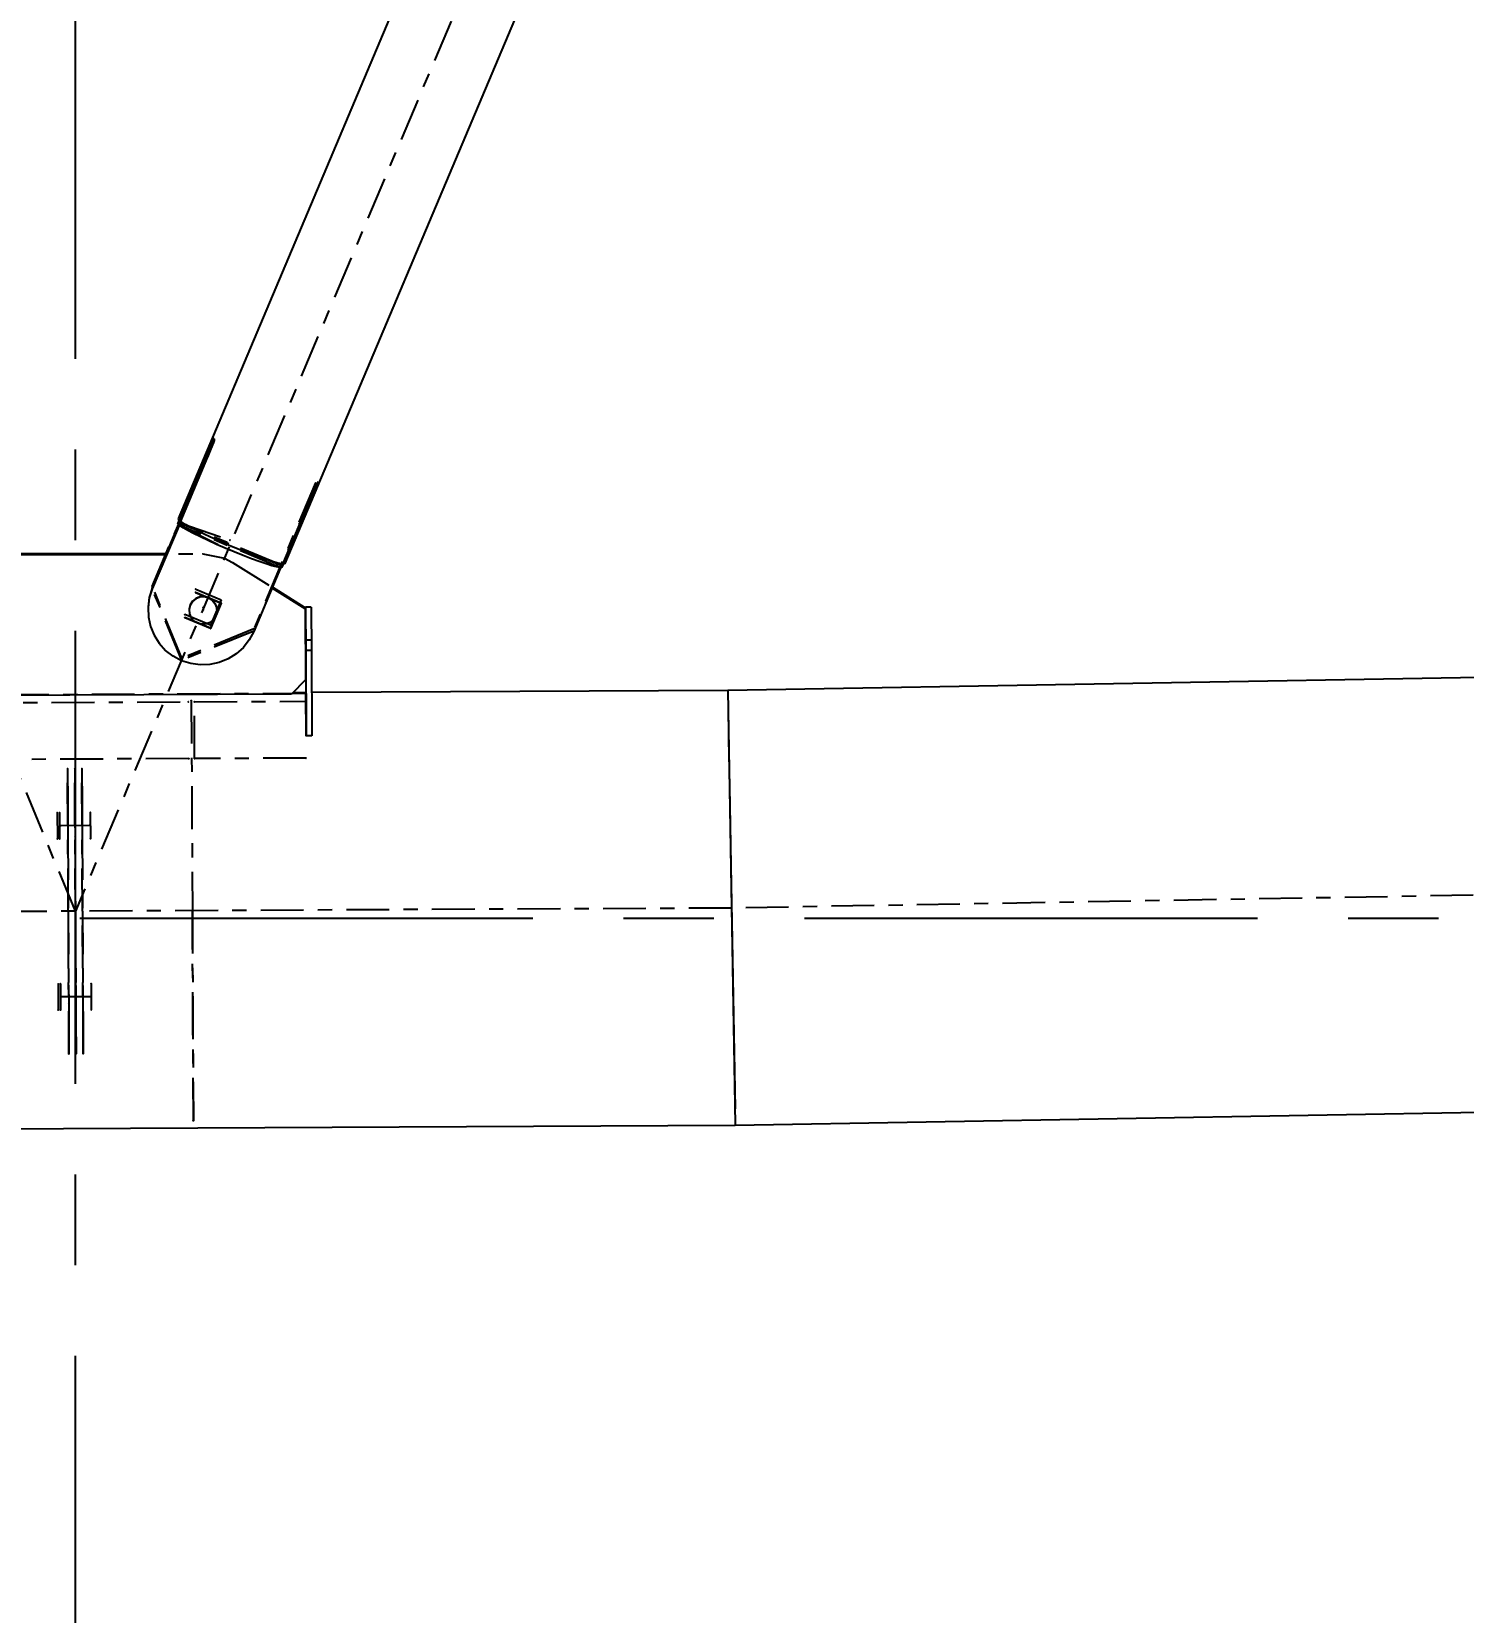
# Model space of a CAD drawing. Header units: millimetres. Extents: x 2368 to 8313, y 7493 to 11698.
# Drawn here: x 5377.5 to 5477.9, y 11022.9 to 11133.7 of the extents above; entities that cross this region are included whole.
import ezdxf

# ---------------------------------------------------------------- set-up
doc = ezdxf.new("R2010")
doc.units = ezdxf.units.MM
for name, pattern in [('CENTER', [50.8, 31.75, -6.35, 6.35, -6.35]), ('XKITLINE00', [0]), ('XKITLINE03', [6, 3, -1, 1, -1])]:
    doc.linetypes.add(name, pattern=pattern)
doc.styles.add('ROMANS', font='romans.shx')
doc.dimstyles.new('MD300', dxfattribs={"dimtxt": 2.5, "dimasz": 2.5, "dimexe": 1, "dimexo": 1, "dimgap": 0.5, "dimtad": 1, "dimdec": 1, "dimlfac": 50, "dimrnd": 0.5, "dimdsep": 46, "dimtxsty": 'ROMANS', "dimcen": 1, "dimclrd": 146, "dimclre": 146, "dimclrt": 30, "dimadec": 1, "dimazin": 2, "dimtfac": 1, "dimtdec": 1, "dimtmove": 0, "dimatfit": 1, "dimfxl": 1, "dimtolj": 1, "dimtzin": 0, "dimlwd": -1, "dimlwe": -1, "dimarcsym": 0})

# ---------------------------------------------------------------- blocks, each defined once
blk = doc.blocks.new('*D29')
at = {"color": 146, "transparency": 16777216}
for p, q in [((6169.05, 11249.2), (6169.05, 10991.04)), ((5216.59, 11053.98), (5216.59, 10991.04)), ((5219.09, 10992.04), (6166.55, 10992.04))]:
    blk.add_line(p, q, dxfattribs=at)
for points in [[(5219.09, 10992.45), (5219.09, 10991.62), (5216.59, 10992.04)], [(6166.55, 10992.45), (6166.55, 10991.62), (6169.05, 10992.04)]]:
    blk.add_solid(points, dxfattribs=at)
at = {"layer": 'Defpoints', "color": 0, "transparency": 16777216}
for p in [(6169.05, 11250.2), (5216.59, 11054.98), (6169.05, 10992.04)]:
    blk.add_point(p, dxfattribs=at)
at = {"color": 30, "transparency": 16777216, "insert": (5692.82, 10993.79), "char_height": 2.5, "attachment_point": 5, "style": 'ROMANS'}
blk.add_mtext('\\A1;47623', dxfattribs=at)
blk = doc.blocks.new('*D37')
at = {"color": 146, "transparency": 16777216}
for p, q in [((6544.58, 11276.27), (6544.58, 10979.26)), ((5216.59, 11053.98), (5216.59, 10979.26)), ((5219.09, 10980.26), (6542.08, 10980.26))]:
    blk.add_line(p, q, dxfattribs=at)
for points in [[(5219.09, 10980.68), (5219.09, 10979.85), (5216.59, 10980.26)], [(6542.08, 10980.68), (6542.08, 10979.85), (6544.58, 10980.26)]]:
    blk.add_solid(points, dxfattribs=at)
at = {"layer": 'Defpoints', "color": 0, "transparency": 16777216}
for p in [(6544.58, 11277.27), (5216.59, 11054.98), (6544.58, 10980.26)]:
    blk.add_point(p, dxfattribs=at)
at = {"color": 30, "transparency": 16777216, "insert": (5880.59, 10982.01), "char_height": 2.5, "attachment_point": 5, "style": 'ROMANS'}
blk.add_mtext('\\A1;66400', dxfattribs=at)
blk = doc.blocks.new('*D38')
at = {"color": 146, "transparency": 16777216}
for p, q in [((3888.58, 11276.27), (3888.58, 10968.16)), ((6544.59, 11276.27), (6544.59, 10968.16)), ((6542.09, 10969.16), (3891.08, 10969.16))]:
    blk.add_line(p, q, dxfattribs=at)
for points in [[(3891.08, 10969.58), (3891.08, 10968.75), (3888.58, 10969.16)], [(6542.09, 10969.58), (6542.09, 10968.75), (6544.59, 10969.16)]]:
    blk.add_solid(points, dxfattribs=at)
at = {"layer": 'Defpoints', "color": 0, "transparency": 16777216}
for p in [(3888.58, 11277.27), (6544.59, 11277.27), (3888.58, 10969.16)]:
    blk.add_point(p, dxfattribs=at)
at = {"color": 30, "transparency": 16777216, "insert": (5216.59, 10970.91), "char_height": 2.5, "attachment_point": 5, "style": 'ROMANS'}
blk.add_mtext('\\A1;132800', dxfattribs=at)

msp = doc.modelspace()

# ---------------------------------------------------------------- linework, layer by layer
at = {"color": 6, "linetype": 'CENTER'}
for p, q in [((5380.5882, 10907.5139), (5380.5882, 11495.735)), ((3247.3048, 11071.5205), (7181.1218, 11071.5205))]:
    msp.add_line(p, q, dxfattribs=at)
at = {"color": 8, "linetype": 'XKITLINE03'}
for p, q in [((5380.5882, 11072.0118), (5216.5882, 11469.2205)), ((5380.5882, 11072.0118), (5216.5882, 11469.2205)), ((5544.5881, 11460.5251), (5380.5882, 11072.0118)), ((5544.5882, 11460.5251), (5380.5882, 11072.0118)), ((5385.9755, 11094.6239), (5390.3007, 11104.8702)), ((5385.9755, 11094.6239), (5390.3007, 11104.8702)), ((5385.9795, 11094.7748), (5390.3047, 11105.0211)), ((5385.9795, 11094.7748), (5390.3047, 11105.0211)), ((5397.4173, 11101.8886), (5393.0921, 11091.6423)), ((5397.4173, 11101.8886), (5393.0921, 11091.6423)), ((5397.4213, 11102.0394), (5393.0961, 11091.7931)), ((5397.4213, 11102.0394), (5393.0961, 11091.7931)), ((5387.8098, 11099.235), (5387.7688, 11099.2001)), ((5387.7688, 11099.2001), (5387.8071, 11099.132)), ((5387.8098, 11099.235), (5387.7689, 11099.2001)), ((5387.7689, 11099.2001), (5387.8071, 11099.132)), ((5395.0317, 11096.2092), (5387.8098, 11099.235)), ((5395.0318, 11096.2092), (5387.8098, 11099.235)), ((5394.9179, 11096.1043), (5387.9154, 11099.0382)), ((5387.9154, 11099.0382), (5391.41, 11097.3192)), ((5394.918, 11096.1043), (5387.9155, 11099.0382)), ((5387.9155, 11099.0382), (5391.41, 11097.3192)), ((5394.9232, 11096.3031), (5387.9207, 11099.237)), ((5387.9207, 11099.237), (5391.4286, 11098.022)), ((5394.9232, 11096.3031), (5387.9207, 11099.237)), ((5387.9207, 11099.237), (5391.4287, 11098.022)), ((5371.823, 11096.9922), (5389.5172, 11097.0533)), ((5371.8231, 11096.9922), (5389.5173, 11097.0533)), ((5389.5172, 11097.0533), (5391.0317, 11096.7524)), ((5389.5173, 11097.0533), (5391.0318, 11096.7524)), ((5391.0317, 11096.7524), (5391.5991, 11096.4575)), ((5391.0318, 11096.7524), (5391.5991, 11096.4575)), ((5391.5991, 11096.4575), (5396.7026, 11093.2413)), ((5391.5991, 11096.4575), (5396.7026, 11093.2413)), ((5395.0291, 11096.1062), (5395.0698, 11096.1412)), ((5395.0291, 11096.1062), (5395.0698, 11096.1412)), ((5395.0698, 11096.1412), (5395.0317, 11096.2092)), ((5395.0698, 11096.1412), (5395.0318, 11096.2092)), ((5388.0378, 11089.5891), (5385.9755, 11094.6239)), ((5388.0378, 11089.5891), (5385.9755, 11094.6239)), ((5388.0418, 11089.74), (5385.9795, 11094.7748)), ((5388.0418, 11089.74), (5385.9795, 11094.7748)), ((5389.0144, 11094.3548), (5390.8027, 11093.6056)), ((5389.0144, 11094.3548), (5390.8028, 11093.6056)), ((5389.0148, 11094.369), (5390.8031, 11093.6198)), ((5389.0148, 11094.369), (5390.8032, 11093.6198)), ((5389.0203, 11094.5785), (5390.8087, 11093.8292)), ((5389.0203, 11094.5785), (5390.8087, 11093.8292)), ((5390.8087, 11093.8292), (5390.0568, 11092.048)), ((5390.8087, 11093.8292), (5390.0568, 11092.048)), ((5390.0568, 11092.048), (5388.2684, 11092.7973)), ((5390.0568, 11092.048), (5388.2685, 11092.7973)), ((5389.5384, 11093.3061), (5389.5332, 11093.1109)), ((5389.5384, 11093.3061), (5389.5332, 11093.1109)), ((5390.8027, 11093.6056), (5390.0509, 11091.8244)), ((5390.8028, 11093.6056), (5390.0509, 11091.8244)), ((5390.8031, 11093.6198), (5390.0513, 11091.8386)), ((5390.8032, 11093.6198), (5390.0513, 11091.8386)), ((5396.7369, 11090.2749), (5396.7225, 11093.2611)), ((5396.7369, 11090.2749), (5396.7225, 11093.2611)), ((5393.0921, 11091.6423), (5388.0378, 11089.5891)), ((5393.0921, 11091.6423), (5388.0378, 11089.5891)), ((5393.0961, 11091.7931), (5388.0418, 11089.74)), ((5393.0961, 11091.7931), (5388.0418, 11089.74)), ((5390.0509, 11091.8244), (5388.2625, 11092.5737)), ((5390.0509, 11091.8244), (5388.2625, 11092.5737)), ((5390.0513, 11091.8386), (5388.2629, 11092.5879)), ((5390.0513, 11091.8386), (5388.2629, 11092.5879)), ((5396.7298, 11091.7358), (5396.7587, 11085.7609)), ((5396.7299, 11091.7358), (5396.7587, 11085.7609)), ((5396.7657, 11084.3), (5396.7369, 11090.2749)), ((5396.7657, 11084.3), (5396.7369, 11090.2749)), ((5396.7314, 11087.265), (5364.7319, 11087.1187)), ((5396.7314, 11087.265), (5364.7319, 11087.1187)), ((5396.7587, 11085.7609), (5396.7513, 11087.2862)), ((5396.7513, 11087.2862), (5396.7657, 11084.3)), ((5396.7587, 11085.7609), (5396.7513, 11087.2862)), ((5396.7513, 11087.2862), (5396.7657, 11084.3)), ((5372.9238, 11086.6183), (5388.5076, 11086.6895)), ((5372.9238, 11086.6183), (5388.5076, 11086.6895)), ((5388.7152, 11086.7712), (5388.7862, 11072.0513)), ((5388.7152, 11086.7712), (5388.7862, 11072.0513)), ((5388.9235, 11086.6914), (5396.734, 11086.7271)), ((5388.9235, 11086.6914), (5396.734, 11086.7271)), ((5388.9427, 11082.7072), (5388.9235, 11086.6914)), ((5388.9427, 11082.7072), (5388.9235, 11086.6914)), ((5388.5268, 11082.7053), (5372.943, 11082.6341)), ((5388.5268, 11082.7053), (5372.943, 11082.6341)), ((5396.7532, 11082.7429), (5388.9427, 11082.7072)), ((5396.7532, 11082.7429), (5388.9427, 11082.7072)), ((5380.0399, 11082.0093), (5380.0517, 11079.5718)), ((5380.0882, 11072.0094), (5380.0399, 11082.0093)), ((5380.5399, 11082.0117), (5380.5399, 11082.0117)), ((5380.5399, 11082.0117), (5380.5517, 11079.5742)), ((5380.5882, 11072.0118), (5380.5399, 11082.0117)), ((5380.54, 11082.0117), (5380.5399, 11082.0117)), ((5381.0399, 11082.0141), (5381.0517, 11079.5766)), ((5381.0882, 11072.0142), (5381.0399, 11082.0141)), ((5380.0517, 11079.5718), (5380.0571, 11078.4487)), ((5380.5517, 11079.5742), (5380.5571, 11078.4511)), ((5381.0517, 11079.5766), (5381.0571, 11078.4535)), ((5379.3148, 11078.9257), (5379.3148, 11078.9257)), ((5379.3148, 11078.9257), (5379.3237, 11077.0858)), ((5379.4748, 11078.9265), (5379.4748, 11078.9265)), ((5379.4748, 11078.9265), (5379.4837, 11077.0865)), ((5380.0571, 11078.4487), (5380.063, 11077.2187)), ((5380.5571, 11078.4511), (5380.563, 11077.2211)), ((5381.0571, 11078.4535), (5381.063, 11077.2236)), ((5381.6348, 11078.9369), (5381.6348, 11078.9369)), ((5381.6348, 11078.9369), (5381.6436, 11077.0969)), ((5381.5592, 11078.0166), (5379.5592, 11078.0069)), ((5380.063, 11077.2187), (5380.0882, 11072.0077)), ((5380.563, 11077.2211), (5380.5882, 11072.0118)), ((5381.063, 11077.2236), (5381.0882, 11072.0142)), ((5760.5356, 11078.019), (5426.5857, 11072.2337)), ((5760.5356, 11078.019), (5426.5858, 11072.2337)), ((5379.3237, 11077.0858), (5379.3237, 11077.0858)), ((5379.4837, 11077.0865), (5379.4837, 11077.0865)), ((5381.6436, 11077.0969), (5381.6436, 11077.0969)), ((5426.5857, 11072.2337), (5216.5882, 11071.2206)), ((5426.5858, 11072.2337), (5216.5882, 11071.2206)), ((5380.1364, 11062.0095), (5380.0882, 11072.0094)), ((5380.0882, 11072.0077), (5380.1133, 11066.8)), ((5380.5882, 11072.0118), (5380.6133, 11066.8024)), ((5380.6364, 11062.0119), (5380.5882, 11072.0118)), ((5381.0882, 11072.0142), (5381.1133, 11066.8048)), ((5381.1364, 11062.0143), (5381.0882, 11072.0142)), ((5388.7862, 11072.0513), (5388.8572, 11057.3315)), ((5388.8572, 11057.3315), (5388.7862, 11072.0513)), ((5388.7862, 11072.0513), (5388.8572, 11057.3315)), ((5388.8572, 11057.3315), (5388.7862, 11072.0513)), ((5379.3727, 11066.9259), (5379.3727, 11066.9259)), ((5379.3727, 11066.9259), (5379.3816, 11065.0859)), ((5379.5327, 11066.9266), (5379.5327, 11066.9266)), ((5379.5327, 11066.9266), (5379.5416, 11065.0867)), ((5380.1133, 11066.8), (5380.1192, 11065.57)), ((5380.6133, 11066.8024), (5380.6192, 11065.5724)), ((5381.1133, 11066.8048), (5381.1192, 11065.5748)), ((5381.6927, 11066.9371), (5381.6927, 11066.9371)), ((5381.6927, 11066.9371), (5381.7015, 11065.0971)), ((5379.3816, 11065.0859), (5379.3816, 11065.0859)), ((5379.5416, 11065.0867), (5379.5416, 11065.0867)), ((5381.6171, 11066.0167), (5379.6171, 11066.007)), ((5380.1192, 11065.57), (5380.1247, 11064.4469)), ((5380.6192, 11065.5724), (5380.6246, 11064.4494)), ((5381.1192, 11065.5748), (5381.1246, 11064.4518)), ((5381.7015, 11065.0971), (5381.7015, 11065.0971)), ((5380.1247, 11064.4469), (5380.1364, 11062.0095)), ((5380.6246, 11064.4494), (5380.6364, 11062.0119)), ((5381.1246, 11064.4518), (5381.1364, 11062.0143)), ((5380.1364, 11062.0095), (5380.1364, 11062.0095)), ((5380.6364, 11062.0119), (5380.6364, 11062.0119)), ((5380.6364, 11062.0119), (5380.6364, 11062.0119)), ((5380.6364, 11062.0119), (5380.6364, 11062.0119)), ((5381.1364, 11062.0143), (5381.1364, 11062.0143))]:
    msp.add_line(p, q, dxfattribs=at)
at = {"color": 8, "linetype": 'XKITLINE00'}
for p, q in [((5537.5091, 11433.3218), (5395.2783, 11096.3795)), ((5455.8586, 11260.7591), (5387.7929, 11099.5127)), ((5390.1646, 11104.9515), (5387.8392, 11099.4427)), ((5390.1936, 11105.0154), (5390.1646, 11104.9515)), ((5390.29, 11104.8989), (5390.1646, 11104.9515)), ((5390.2216, 11105.0707), (5390.1936, 11105.0154)), ((5390.3096, 11104.9668), (5390.1936, 11105.0154)), ((5390.2464, 11105.1135), (5390.2216, 11105.0707)), ((5390.2595, 11105.1313), (5390.2464, 11105.1135)), ((5390.2698, 11105.139), (5390.2595, 11105.1313)), ((5390.295, 11105.1433), (5390.2698, 11105.139)), ((5390.2992, 11104.9254), (5390.2753, 11104.8566)), ((5390.3132, 11105.1291), (5390.295, 11105.1433)), ((5390.3159, 11104.9916), (5390.2992, 11104.9254)), ((5390.3132, 11105.1291), (5390.3231, 11105.0974)), ((5390.3241, 11105.0504), (5390.3159, 11104.9916)), ((5390.3231, 11105.0974), (5390.3241, 11105.0504)), ((5390.2753, 11104.8566), (5387.9499, 11099.3479)), ((5397.442, 11101.854), (5395.1166, 11096.3452)), ((5397.5564, 11101.8545), (5395.231, 11096.3457)), ((5397.4736, 11101.9196), (5397.442, 11101.854)), ((5397.5564, 11101.8545), (5397.4614, 11101.8943)), ((5397.5071, 11101.9787), (5397.4736, 11101.9196)), ((5397.583, 11101.9194), (5397.4945, 11101.9565)), ((5397.5401, 11102.0271), (5397.5071, 11101.9787)), ((5397.5702, 11102.061), (5397.5401, 11102.0271)), ((5397.583, 11101.9194), (5397.5564, 11101.8545)), ((5397.5952, 11102.0782), (5397.5702, 11102.061)), ((5397.6054, 11101.9771), (5397.583, 11101.9194)), ((5397.6132, 11102.0772), (5397.5952, 11102.0782)), ((5397.6221, 11102.0232), (5397.6054, 11101.9771)), ((5397.6132, 11102.0772), (5397.6229, 11102.0582)), ((5397.6235, 11102.0276), (5397.6221, 11102.0232)), ((5397.6229, 11102.0582), (5397.6235, 11102.0276)), ((5387.9713, 11099.3312), (5385.9749, 11094.6018)), ((5387.9581, 11099.3415), (5385.9761, 11094.6461)), ((5387.8665, 11099.4313), (5387.7689, 11099.2001)), ((5387.8851, 11099.4235), (5387.7781, 11099.1701)), ((5387.7929, 11099.5127), (5387.8392, 11099.4427)), ((5387.9234, 11099.4075), (5387.8071, 11099.132)), ((5387.9673, 11099.389), (5387.8392, 11099.4427)), ((5387.9673, 11099.389), (5387.9234, 11099.4075)), ((5388.0206, 11099.2928), (5387.9499, 11099.3479)), ((5387.8096, 11099.131), (5386.9475, 11097.0888)), ((5387.8245, 11099.1247), (5386.9651, 11097.0888)), ((5387.7689, 11099.2001), (5387.7781, 11099.1701)), ((5387.7781, 11099.1701), (5387.8071, 11099.132)), ((5387.8597, 11099.11), (5387.8071, 11099.132)), ((5388.0224, 11099.2916), (5387.9155, 11099.0382)), ((5388.141, 11098.8871), (5387.9155, 11099.0382)), ((5388.2972, 11099.1194), (5388.0206, 11099.2928)), ((5388.2513, 11099.1482), (5388.141, 11098.8871)), ((5388.4625, 11098.7004), (5388.141, 11098.8871)), ((5388.6722, 11098.9105), (5388.2972, 11099.1194)), ((5388.8704, 11098.4836), (5388.4625, 11098.7004)), ((5389.1342, 11098.6722), (5388.6722, 11098.9105)), ((5389.3528, 11098.243), (5388.8704, 11098.4836)), ((5389.6692, 11098.4118), (5389.1342, 11098.6722)), ((5389.8957, 11097.9857), (5389.3528, 11098.243)), ((5390.2609, 11098.1373), (5389.6692, 11098.4118)), ((5390.4832, 11097.7192), (5389.8957, 11097.9857)), ((5390.8913, 11097.857), (5390.2609, 11098.1373)), ((5391.098, 11097.4513), (5390.4832, 11097.7192)), ((5391.5413, 11097.5794), (5390.8913, 11097.857)), ((5391.7222, 11097.1898), (5391.098, 11097.4513)), ((5392.1912, 11097.3129), (5391.5413, 11097.5794)), ((5392.3375, 11096.9423), (5391.7222, 11097.1898)), ((5392.8211, 11097.0657), (5392.1912, 11097.3129)), ((5387.0073, 11097.089), (5374.4022, 11097.0455)), ((5386.9662, 11097.0001), (5374.4427, 11096.9569)), ((5392.926, 11096.7161), (5392.3375, 11096.9423)), ((5393.4119, 11096.8452), (5392.8211, 11097.0657)), ((5393.4705, 11096.5179), (5392.926, 11096.7161)), ((5395.0868, 11096.3468), (5393.0915, 11091.6201)), ((5393.9457, 11096.6582), (5393.4119, 11096.8452)), ((5393.9549, 11096.3533), (5393.4705, 11096.5179)), ((5394.4064, 11096.5103), (5393.9457, 11096.6582)), ((5394.3653, 11096.2273), (5393.9549, 11096.3533)), ((5394.6894, 11096.1435), (5394.3653, 11096.2273)), ((5394.7797, 11096.406), (5394.4064, 11096.5103)), ((5394.7986, 11096.4021), (5394.6894, 11096.1435)), ((5394.918, 11096.1043), (5394.6894, 11096.1435)), ((5395.0545, 11096.3485), (5394.7797, 11096.406)), ((5395.0238, 11096.355), (5394.918, 11096.1043)), ((5395.0291, 11096.1062), (5394.9918, 11096.1218)), ((5395.1454, 11096.3816), (5395.0291, 11096.1062)), ((5395.0593, 11096.1195), (5395.0291, 11096.1062)), ((5395.1166, 11096.3452), (5395.0545, 11096.3485)), ((5395.1663, 11096.3729), (5395.0593, 11096.1195)), ((5395.231, 11096.3457), (5395.134, 11096.3864)), ((5395.1454, 11096.3816), (5395.134, 11096.3864)), ((5395.2783, 11096.3795), (5395.231, 11096.3457)), ((5385.7692, 11093.9637), (5385.6779, 11093.2997)), ((5385.7704, 11094.0081), (5385.679, 11093.3441)), ((5385.9749, 11094.6018), (5385.7692, 11093.9637)), ((5385.7704, 11094.0081), (5385.7692, 11093.9637)), ((5385.9761, 11094.6461), (5385.7704, 11094.0081)), ((5385.9761, 11094.6461), (5385.9749, 11094.6018)), ((5389.03, 11093.9091), (5388.7982, 11093.714)), ((5389.0304, 11093.9233), (5388.7986, 11093.7282)), ((5389.0304, 11093.9233), (5388.7986, 11093.7282)), ((5389.0308, 11093.9375), (5388.799, 11093.7424)), ((5389.311, 11094.0232), (5389.03, 11093.9091)), ((5389.3114, 11094.0374), (5389.0304, 11093.9233)), ((5389.3114, 11094.0374), (5389.0304, 11093.9233)), ((5389.3118, 11094.0516), (5389.0308, 11093.9375)), ((5389.6137, 11094.0453), (5389.311, 11094.0232)), ((5389.6141, 11094.0595), (5389.3114, 11094.0374)), ((5389.6141, 11094.0595), (5389.3114, 11094.0374)), ((5389.6144, 11094.0737), (5389.3118, 11094.0516)), ((5389.9084, 11093.9731), (5389.6137, 11094.0453)), ((5389.9088, 11093.9873), (5389.6141, 11094.0595)), ((5389.9088, 11093.9873), (5389.6141, 11094.0595)), ((5389.9092, 11094.0015), (5389.6144, 11094.0737)), ((5389.9088, 11093.9873), (5389.9084, 11093.9731)), ((5390.1663, 11093.8138), (5389.9084, 11093.9731)), ((5389.9092, 11094.0015), (5389.9088, 11093.9873)), ((5390.1667, 11093.828), (5389.9088, 11093.9873)), ((5390.1667, 11093.828), (5389.9088, 11093.9873)), ((5390.1671, 11093.8421), (5389.9092, 11094.0015)), ((5390.1663, 11093.8138), (5390.3622, 11093.5828)), ((5390.1667, 11093.828), (5390.3626, 11093.597)), ((5390.1667, 11093.828), (5390.3626, 11093.597)), ((5390.1671, 11093.8421), (5390.3629, 11093.6112)), ((5396.7014, 11093.197), (5394.3758, 11094.6626)), ((5396.7038, 11093.2857), (5394.4059, 11094.7338)), ((5385.679, 11093.3441), (5385.6779, 11093.2997)), ((5385.6779, 11093.2997), (5385.7036, 11092.63)), ((5385.679, 11093.3441), (5385.6801, 11093.3161)), ((5388.6383, 11093.4572), (5388.5659, 11093.1636)), ((5388.5659, 11093.1636), (5388.5881, 11092.8621)), ((5388.6387, 11093.4714), (5388.5663, 11093.1778)), ((5388.6387, 11093.4714), (5388.5663, 11093.1778)), ((5388.639, 11093.4856), (5388.5666, 11093.192)), ((5388.5881, 11092.8621), (5388.7027, 11092.5822)), ((5388.7982, 11093.714), (5388.6383, 11093.4572)), ((5388.6387, 11093.4714), (5388.6383, 11093.4572)), ((5388.7986, 11093.7282), (5388.6387, 11093.4714)), ((5388.7986, 11093.7282), (5388.6387, 11093.4714)), ((5388.639, 11093.4856), (5388.6387, 11093.4714)), ((5388.799, 11093.7424), (5388.639, 11093.4856)), ((5390.4267, 11092.7079), (5390.2667, 11092.451)), ((5390.3622, 11093.5828), (5390.4768, 11093.3029)), ((5390.3626, 11093.597), (5390.4772, 11093.3171)), ((5390.3626, 11093.597), (5390.4772, 11093.3171)), ((5390.3629, 11093.6112), (5390.4776, 11093.3313)), ((5390.4991, 11093.0014), (5390.4267, 11092.7079)), ((5390.4768, 11093.3029), (5390.4991, 11093.0014)), ((5396.7038, 11093.2857), (5396.7014, 11093.197)), ((5396.7014, 11093.197), (5396.7254, 11088.2167)), ((5396.7042, 11093.1952), (5396.7278, 11088.3054)), ((5396.7042, 11093.1952), (5396.7278, 11088.3054)), ((5397.1222, 11093.3169), (5396.7222, 11093.315)), ((5397.1222, 11093.3169), (5396.7222, 11093.315)), ((5396.7222, 11093.315), (5396.7223, 11093.3065)), ((5396.7222, 11093.315), (5396.7223, 11093.3065)), ((5396.7222, 11093.315), (5396.7223, 11093.3065)), ((5396.7223, 11093.3065), (5396.7369, 11090.2749)), ((5397.1222, 11093.3169), (5397.1223, 11093.3084)), ((5397.1222, 11093.3169), (5397.1223, 11093.3084)), ((5397.1222, 11093.3169), (5397.1223, 11093.3084)), ((5397.1223, 11093.3084), (5397.1369, 11090.2768)), ((5385.7036, 11092.63), (5385.8458, 11091.975)), ((5385.8458, 11091.975), (5386.1, 11091.3544)), ((5388.7027, 11092.5822), (5388.8986, 11092.3513)), ((5389.1565, 11092.1919), (5388.8986, 11092.3513)), ((5389.4513, 11092.1198), (5389.1565, 11092.1919)), ((5389.7539, 11092.1418), (5389.4513, 11092.1198)), ((5390.0349, 11092.256), (5389.7539, 11092.1418)), ((5390.2667, 11092.451), (5390.0349, 11092.256)), ((5393.0915, 11091.6201), (5392.7777, 11091.0273)), ((5692.6429, 11092.0851), (5426.3218, 11087.4714)), ((5386.1, 11091.3544), (5386.4585, 11090.7872)), ((5386.4585, 11090.7872), (5386.9104, 11090.2906)), ((5392.3653, 11090.4979), (5391.8668, 11090.0478)), ((5392.7777, 11091.0273), (5392.3653, 11090.4979)), ((5397.1334, 11091.009), (5396.7334, 11091.007)), ((5387.4421, 11089.8797), (5386.9104, 11090.2906)), ((5388.0372, 11089.567), (5387.4421, 11089.8797)), ((5388.6779, 11089.3619), (5388.0372, 11089.567)), ((5389.3445, 11089.2708), (5388.6779, 11089.3619)), ((5390.6745, 11089.4378), (5390.0168, 11089.2963)), ((5391.2974, 11089.6909), (5390.6745, 11089.4378)), ((5391.8668, 11090.0478), (5391.2974, 11089.6909)), ((5397.1369, 11090.2768), (5396.7369, 11090.2749)), ((5396.7369, 11090.2749), (5396.7657, 11084.3)), ((5397.1369, 11090.2768), (5397.1657, 11084.3019)), ((5390.0168, 11089.2963), (5389.3445, 11089.2708)), ((5395.7303, 11087.216), (5365.7307, 11087.0789)), ((5396.7254, 11088.2167), (5395.7303, 11087.216)), ((5396.7511, 11087.3299), (5395.8392, 11087.3255)), ((5426.3218, 11087.4726), (5397.1511, 11087.3319)), ((5426.3218, 11087.4726), (5426.8485, 11057.0682)), ((5426.3419, 11086.3115), (5426.3529, 11085.6732)), ((5426.353, 11085.6722), (5426.3663, 11084.9044)), ((5397.1657, 11084.3019), (5396.7657, 11084.3)), ((5426.3663, 11084.9034), (5426.3817, 11084.0135)), ((5426.3817, 11084.0126), (5426.3991, 11083.0092)), ((5426.3991, 11083.0084), (5426.4183, 11081.9012)), ((5426.4183, 11081.9004), (5426.4391, 11080.7)), ((5426.4391, 11080.6993), (5426.4613, 11079.4173)), ((5426.4613, 11079.4167), (5426.4847, 11078.0654)), ((5426.4848, 11078.0649), (5426.5091, 11076.6573)), ((5426.5091, 11076.657), (5426.5343, 11075.2067)), ((5426.5343, 11075.2064), (5426.8296, 11058.1559)), ((5426.6372, 11069.261), (5426.6372, 11069.2607)), ((5426.6624, 11067.8104), (5426.6624, 11067.8101)), ((5426.6868, 11066.4025), (5426.6868, 11066.402)), ((5426.7102, 11065.0507), (5426.7102, 11065.0501)), ((5426.7324, 11063.7681), (5426.7324, 11063.7674)), ((5761.0335, 11062.7853), (5426.8497, 11056.996)), ((5426.7532, 11062.567), (5426.7532, 11062.5662)), ((5426.7724, 11061.459), (5426.7724, 11061.4582)), ((5426.7898, 11060.4548), (5426.7898, 11060.4539)), ((5426.8052, 11059.564), (5426.8052, 11059.563)), ((5426.8185, 11058.7952), (5426.8186, 11058.7942)), ((5426.8498, 11056.9948), (5346.5882, 11056.6076)), ((5426.8485, 11057.0682), (5426.8498, 11056.9948))]:
    msp.add_line(p, q, dxfattribs=at)
for centre in [(5390.3007, 11104.8702), (5390.3007, 11104.8702), (5390.3047, 11105.0211), (5390.3047, 11105.0211), (5397.4173, 11101.8886), (5397.4173, 11101.8886), (5397.4213, 11102.0394), (5397.4213, 11102.0394), (5387.7688, 11099.2001), (5387.7688, 11099.2001), (5387.7689, 11099.2001), (5387.7689, 11099.2001), (5387.8071, 11099.132), (5387.8071, 11099.132), (5387.8098, 11099.235), (5387.8098, 11099.235), (5387.8098, 11099.235), (5387.8098, 11099.235), (5387.9154, 11099.0382), (5387.9154, 11099.0382), (5387.9155, 11099.0382), (5387.9155, 11099.0382), (5387.9207, 11099.237), (5387.9207, 11099.237), (5387.9207, 11099.237), (5387.9207, 11099.237), (5391.41, 11097.3192), (5391.41, 11097.3192), (5391.4286, 11098.022), (5391.4287, 11098.022), (5389.5172, 11097.0533), (5389.5172, 11097.0533), (5389.5173, 11097.0533), (5389.5173, 11097.0533), (5391.0317, 11096.7524), (5391.0317, 11096.7524), (5391.0318, 11096.7524), (5391.0318, 11096.7524), (5391.5991, 11096.4575), (5391.5991, 11096.4575), (5391.5991, 11096.4575), (5391.5991, 11096.4575), (5394.9179, 11096.1043), (5394.918, 11096.1043), (5394.9232, 11096.3031), (5394.9232, 11096.3031), (5395.0291, 11096.1062), (5395.0291, 11096.1062), (5395.0317, 11096.2092), (5395.0317, 11096.2092), (5395.0318, 11096.2092), (5395.0318, 11096.2092), (5395.0698, 11096.1412), (5395.0698, 11096.1412), (5395.0698, 11096.1412), (5395.0698, 11096.1412), (5385.9755, 11094.6239), (5385.9755, 11094.6239), (5385.9755, 11094.6239), (5385.9755, 11094.6239), (5385.9795, 11094.7748), (5385.9795, 11094.7748), (5385.9795, 11094.7748), (5385.9795, 11094.7748), (5389.0144, 11094.3548), (5389.0144, 11094.3548), (5389.0148, 11094.369), (5389.0148, 11094.369), (5389.0203, 11094.5785), (5389.0203, 11094.5785), (5390.8087, 11093.8292), (5390.8087, 11093.8292), (5390.8087, 11093.8292), (5390.8087, 11093.8292), (5388.2684, 11092.7973), (5388.2685, 11092.7973), (5389.5332, 11093.1109), (5389.5332, 11093.1109), (5389.5384, 11093.3061), (5389.5384, 11093.3061), (5390.8027, 11093.6056), (5390.8027, 11093.6056), (5390.8028, 11093.6056), (5390.8028, 11093.6056), (5390.8031, 11093.6198), (5390.8031, 11093.6198), (5390.8032, 11093.6198), (5390.8032, 11093.6198), (5396.7026, 11093.2413), (5396.7026, 11093.2413), (5396.7225, 11093.2611), (5396.7225, 11093.2611), (5388.2625, 11092.5737), (5388.2625, 11092.5737), (5388.2629, 11092.5879), (5388.2629, 11092.5879), (5390.0509, 11091.8244), (5390.0509, 11091.8244), (5390.0509, 11091.8244), (5390.0509, 11091.8244), (5390.0513, 11091.8386), (5390.0513, 11091.8386), (5390.0513, 11091.8386), (5390.0513, 11091.8386), (5390.0568, 11092.048), (5390.0568, 11092.048), (5390.0568, 11092.048), (5390.0568, 11092.048), (5393.0921, 11091.6423), (5393.0921, 11091.6423), (5393.0921, 11091.6423), (5393.0921, 11091.6423), (5393.0961, 11091.7931), (5393.0961, 11091.7931), (5393.0961, 11091.7931), (5393.0961, 11091.7931), (5396.7298, 11091.7358), (5396.7299, 11091.7358), (5388.0378, 11089.5891), (5388.0378, 11089.5891), (5388.0378, 11089.5891), (5388.0378, 11089.5891), (5388.0418, 11089.74), (5388.0418, 11089.74), (5388.0418, 11089.74), (5388.0418, 11089.74), (5396.7369, 11090.2749), (5396.7369, 11090.2749), (5396.7369, 11090.2749), (5396.7369, 11090.2749), (5396.7314, 11087.265), (5396.7314, 11087.265), (5396.7513, 11087.2862), (5396.7513, 11087.2862), (5396.7513, 11087.2862), (5396.7513, 11087.2862), (5388.5076, 11086.6895), (5388.5076, 11086.6895), (5388.7152, 11086.7712), (5388.7152, 11086.7712), (5388.9235, 11086.6914), (5388.9235, 11086.6914), (5388.9235, 11086.6914), (5388.9235, 11086.6914), (5396.734, 11086.7271), (5396.734, 11086.7271), (5396.7587, 11085.7609), (5396.7587, 11085.7609), (5396.7587, 11085.7609), (5396.7587, 11085.7609), (5396.7657, 11084.3), (5396.7657, 11084.3), (5396.7657, 11084.3), (5396.7657, 11084.3), (5388.5268, 11082.7053), (5388.5268, 11082.7053), (5388.9427, 11082.7072), (5388.9427, 11082.7072), (5388.9427, 11082.7072), (5388.9427, 11082.7072), (5396.7532, 11082.7429), (5396.7532, 11082.7429), (5380.0399, 11082.0093), (5380.0399, 11082.0093), (5380.5399, 11082.0117), (5380.5399, 11082.0117), (5380.5399, 11082.0117), (5380.54, 11082.0117), (5381.0399, 11082.0141), (5381.0399, 11082.0141), (5380.0517, 11079.5718), (5380.0517, 11079.5718), (5380.5517, 11079.5742), (5380.5517, 11079.5742), (5381.0517, 11079.5766), (5381.0517, 11079.5766), (5379.3148, 11078.9257), (5379.3148, 11078.9257), (5379.4748, 11078.9265), (5379.4748, 11078.9265), (5380.0571, 11078.4487), (5380.0571, 11078.4487), (5380.5571, 11078.4511), (5380.5571, 11078.4511), (5381.0571, 11078.4535), (5381.0571, 11078.4535), (5381.6348, 11078.9369), (5381.6348, 11078.9369), (5379.5592, 11078.0069), (5380.063, 11077.2187), (5380.063, 11077.2187), (5380.563, 11077.2211), (5380.563, 11077.2211), (5381.063, 11077.2236), (5381.063, 11077.2236), (5381.5592, 11078.0166), (5379.3237, 11077.0858), (5379.3237, 11077.0858), (5379.4837, 11077.0865), (5379.4837, 11077.0865), (5381.6436, 11077.0969), (5381.6436, 11077.0969), (5380.0882, 11072.0094), (5380.0882, 11072.0094), (5380.0882, 11072.0077), (5380.0882, 11072.0077), (5380.5882, 11072.0118), (5380.5882, 11072.0118), (5380.5882, 11072.0118), (5380.5882, 11072.0118), (5380.5882, 11072.0118), (5380.5882, 11072.0118), (5380.5882, 11072.0118), (5380.5882, 11072.0118), (5381.0882, 11072.0142), (5381.0882, 11072.0142), (5381.0882, 11072.0142), (5381.0882, 11072.0142), (5388.7862, 11072.0513), (5388.7862, 11072.0513), (5388.7862, 11072.0513), (5388.7862, 11072.0513), (5388.7862, 11072.0513), (5388.7862, 11072.0513), (5426.5857, 11072.2337), (5426.5857, 11072.2337), (5426.5858, 11072.2337), (5426.5858, 11072.2337), (5379.3727, 11066.9259), (5379.3727, 11066.9259), (5379.5327, 11066.9266), (5379.5327, 11066.9266), (5380.1133, 11066.8), (5380.1133, 11066.8), (5380.6133, 11066.8024), (5380.6133, 11066.8024), (5381.1133, 11066.8048), (5381.1133, 11066.8048), (5381.6927, 11066.9371), (5381.6927, 11066.9371), (5379.3816, 11065.0859), (5379.3816, 11065.0859), (5379.5416, 11065.0867), (5379.5416, 11065.0867), (5379.6171, 11066.007), (5380.1192, 11065.57), (5380.1192, 11065.57), (5380.6192, 11065.5724), (5380.6192, 11065.5724), (5381.1192, 11065.5748), (5381.1192, 11065.5748), (5381.6171, 11066.0167), (5381.7015, 11065.0971), (5381.7015, 11065.0971), (5380.1247, 11064.4469), (5380.1247, 11064.4469), (5380.6246, 11064.4494), (5380.6246, 11064.4494), (5381.1246, 11064.4518), (5381.1246, 11064.4518), (5380.1364, 11062.0095), (5380.1364, 11062.0095), (5380.1364, 11062.0095), (5380.6364, 11062.0119), (5380.6364, 11062.0119), (5380.6364, 11062.0119), (5380.6364, 11062.0119), (5380.6364, 11062.0119), (5381.1364, 11062.0143), (5381.1364, 11062.0143), (5381.1364, 11062.0143), (5388.8572, 11057.3315), (5388.8572, 11057.3315), (5388.8572, 11057.3315), (5388.8572, 11057.3315)]:
    msp.add_circle(centre, 0.004, dxfattribs=at)

# ---------------------------------------------------------------- dimensions: what is measured, and where the dimension line sits
for base, p1, p2, picture, middle in [((3888.5836, 10969.1621), (6544.5882, 11277.2708), (3888.5836, 11277.2703), '*D38', (5216.5859, 10970.9121)), ((6544.5838, 10980.2647), (5216.5882, 11054.9804), (6544.5838, 11277.2701), '*D37', (5880.586, 10982.0147)), ((6169.0475, 10992.0378), (5216.5882, 11054.9804), (6169.0475, 11250.197), '*D29', (5692.8178, 10993.7878))]:
    dim = msp.add_linear_dim(base=base, p1=p1, p2=p2, dimstyle='MD300')
    dim.commit()
    dim.dimension.update_dxf_attribs({"geometry": picture, "text_midpoint": middle})

doc.saveas('drawing.dxf')
